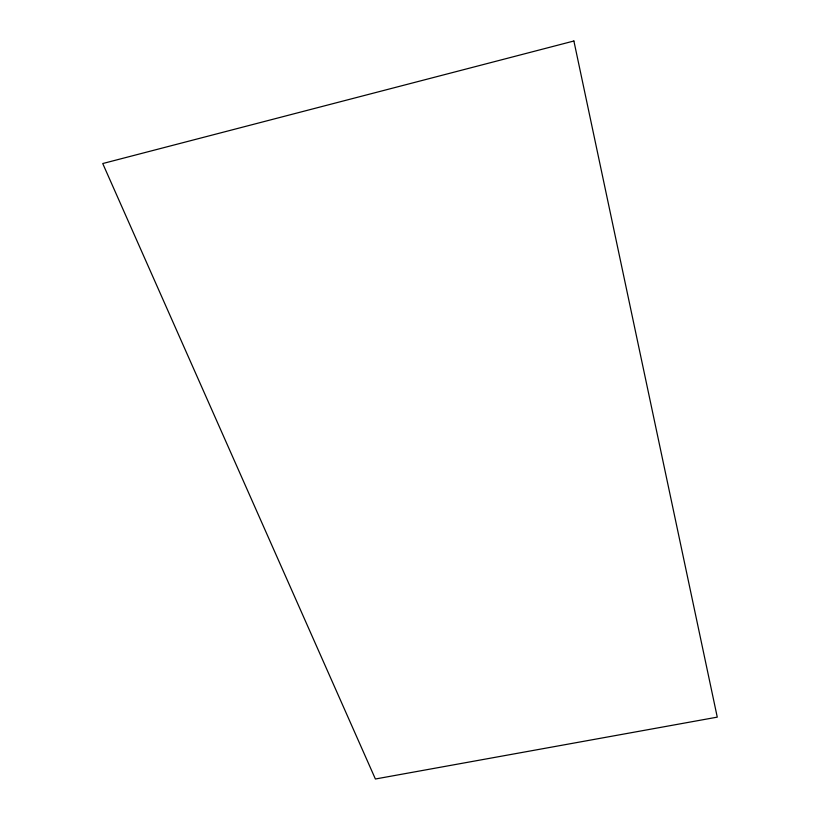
<?xml version="1.0" encoding="UTF-8"?>
<svg xmlns="http://www.w3.org/2000/svg" width="820" height="820" viewBox="0 0 820 820"><rect width="100%" height="100%" fill="white"/><g stroke="black" fill="none" stroke-linecap="round" stroke-linejoin="round"><path stroke-width="1.23" d="M573.887 41L102.736 163.539L375.396 779L717.264 717.141L573.887 41"/></g></svg>
